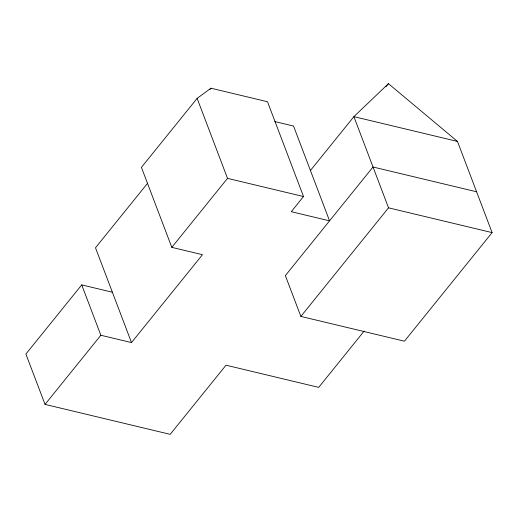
<?xml version="1.0" encoding="UTF-8"?>
<svg xmlns="http://www.w3.org/2000/svg" width="518" height="518" viewBox="0 0 518 518"><rect width="100%" height="100%" fill="white"/><g stroke="black" fill="none" stroke-linecap="round" stroke-linejoin="round"><path stroke-width="0.78" d="M274.799 121.562L293.544 126.049L329.558 220.849L291.284 211.694L303.516 196.542L267.502 101.742L210.956 88.209L197.131 98.368L141.427 167.366L171.814 247.358L202.467 254.688L131.507 342.586L100.855 335.25L81.721 284.887L25.9 354.034L45.034 404.396L170.182 434.343L226.01 365.196L318.693 387.38L364.167 331.047M209.945 89.465L210.956 88.209M147.701 183.119L95.493 247.785L131.507 342.586M45.034 404.396L100.855 335.25M171.814 247.358L227.519 178.36L197.131 98.368M310.424 170.487L353.898 116.641L388.442 83.657L457.465 141.427L492.1 232.608L404.428 341.2L300.861 316.414L285.36 275.602L373.025 167.003L476.592 191.789M385.916 86.784L388.442 83.657M300.861 316.414L388.532 207.822L353.898 116.641L457.465 141.427M388.532 207.822L492.1 232.608M227.519 178.36L303.516 196.542M81.721 284.887L112.374 292.223"/></g></svg>
